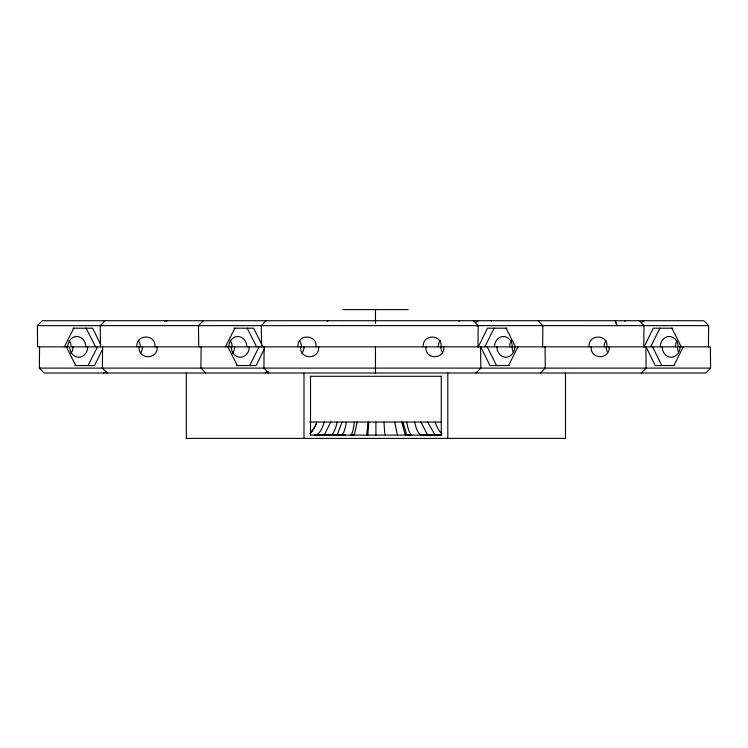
<?xml version="1.0" encoding="UTF-8"?>
<svg xmlns="http://www.w3.org/2000/svg" width="748" height="748" viewBox="0 0 748 748"><rect width="100%" height="100%" fill="white"/><g stroke="black" fill="none" stroke-linecap="round" stroke-linejoin="round"><path stroke-width="1.12" d="M39.569 346.866L39.345 368.1L44.132 373.018L705.794 373.018L710.6 368.1L710.366 346.866L678.146 346.866A10.379 8.948 -90 0 0 669.208 336.488A10.379 8.948 -90 0 0 660.26 346.866M102.579 346.866L102.354 368.1L107.142 373.018M201.128 346.866L200.903 368.1L205.7 373.018M264.137 346.866L263.913 368.1L268.71 373.018M477.972 346.866L478.206 325.642L473.4 320.724M542.637 346.866L542.861 325.642L538.064 320.724M643.766 346.866L644 325.642L639.203 320.724M708.431 346.866L708.665 325.642L703.859 320.724L42.225 320.724L37.4 325.632L37.643 346.866L69.695 346.866A10.379 9.023 -90 0 0 78.718 357.245A10.379 9.023 -90 0 0 87.74 346.866M423.284 346.866C422.087 333.776 442.292 333.814 441.17 346.866M589.078 346.866C587.872 333.926 608.096 333.73 606.974 346.866M157.099 346.866C158.267 359.984 137.959 359.938 139.053 346.866M318.657 346.866C319.807 359.797 299.537 360.059 300.612 346.866M368.82 422.05L367.801 435.13L366.464 435.027A36.895 1.935 -90 0 0 367.801 422.05M443.835 346.866C444.948 359.928 424.724 359.966 425.921 346.866M509.5 346.866L510.052 343.323L511.436 340.508M609.134 346.866C610.256 360.012 590.022 359.816 591.229 346.866M675.294 346.866L675.855 343.323L677.23 340.508M73.089 346.866L72.528 350.419L70.948 353.542M136.893 346.866C135.799 333.795 156.117 333.758 154.958 346.866M234.648 346.866L234.087 350.419L232.506 353.542M297.956 346.866C296.872 333.795 317.189 333.758 316.021 346.866M357.086 422.05L354.356 435.13L350.803 435.027A36.895 5.133 -90 0 0 354.356 422.05M342.051 422.05L337.142 435.13L330.747 435.027A36.895 9.238 -90 0 0 337.142 422.05M478.299 346.866L487.509 328.185L506.892 328.185M644.093 346.866L653.313 328.185L672.686 328.185M102.785 348.942L94.519 365.548L74.856 365.548M264.343 348.942L256.087 365.548L236.415 365.548M484.816 346.866L494.11 328.185M650.61 346.866L659.904 328.185M330.775 422.05L324.221 435.13L315.712 435.027A36.895 12.314 90 0 0 324.221 422.05M88.096 365.548L97.464 346.866M249.654 365.548L259.032 346.866M508.565 365.548L517.953 346.866M673.873 365.548L683.261 346.866M64.337 346.866L73.8 328.185M225.4 346.866L234.872 328.185M310.457 433.26L316.488 423.92M476.018 373.018L480.824 368.1L480.59 346.866M540.486 373.018L545.292 368.1L545.058 346.866M641.317 373.018L646.132 368.1L645.898 346.866M105.038 320.724L100.213 325.632L100.456 346.866M198.706 346.866L198.463 325.632L203.288 320.724M266.11 320.724L261.286 325.632L261.519 346.866M166.093 321.285L166.954 320.724M327.166 321.285L328.017 320.724M103.701 373.018L106.506 371.419M265.26 373.018L268.065 371.419M478.496 320.724L475.691 322.323M644.29 320.724L641.485 322.323M407.389 435.084L405.435 435.13L401.695 422.05M198.51 325.642L261.781 325.623M545.04 368.11L200.903 368.1L201.838 368.1M441.647 435.065L435.14 435.13L427.632 422.05M101.606 325.623L100.213 325.632L101.373 325.642M542.861 325.642L541.898 325.642M38.559 325.642L37.447 325.642L199.258 325.623M342.603 325.623L644 325.642L642.915 325.642M102.7 368.1L201.502 368.119M341.49 435.027L314.412 435.13L345.249 435.074L341.49 435.027A36.895 7.041 -90 0 0 346.361 422.05M199.482 325.642L198.519 325.642M262.305 325.642L261.323 325.642L342.416 325.632M342.79 309.607L408.165 309.607M643.243 325.623L708.665 325.642L707.898 325.642M72.911 328.185L92.574 328.185L100.84 344.791M233.974 328.185L253.637 328.185L262.426 345.828M509.332 365.548L489.959 365.548L480.74 346.866M674.64 365.548L655.267 365.548L646.048 346.866M102.654 368.119L39.345 368.1L40.28 368.1M544.899 368.119L710.273 368.1M310.298 376.291L441.498 376.291M309.775 422.05L441.629 422.05M310.298 435.13L441.498 435.13M476.616 325.632L478.206 325.642L476.738 325.623M541.393 325.623L542.824 325.632M624.608 320.724L625.038 321.285M458.805 320.724L459.244 321.285M491.165 320.724L491.586 321.285M164.308 320.724L164.719 321.285M230.122 340.2L231.702 343.323L232.263 346.866M69.246 340.508L70.639 343.323L71.2 346.866L677.192 346.866L678.408 352.056M227.878 346.866L237.331 365.548M66.31 346.866L75.772 365.548M671.9 328.185L681.278 346.866M506.106 328.185L515.475 346.866M247.233 328.185L256.611 346.866M86.16 328.185L95.548 346.866M421.031 422.05L427.576 435.13M652.537 346.866L661.849 365.548M487.238 346.866L496.541 365.548M513.109 352.056L511.884 346.866M615.211 320.724L616.969 325.623L615.352 320.724M402.854 422.05L406.762 435.13L411.849 435.027A36.895 7.358 90 0 1 406.762 422.05M394.71 422.05L397.44 435.13M565.488 373.018L565.488 438.393L186.308 438.393L186.308 373.018M447.809 373.018L447.809 438.393M441.273 376.291L441.273 435.13L421.049 435.027A36.895 9.238 -90 0 1 414.663 422.05M375.898 422.05L375.898 435.13M375.477 309.607L375.477 323.445M375.477 346.502L375.477 373.018M310.523 376.291L310.523 435.13M303.987 373.018L303.987 438.393M316.656 422.05A36.895 14.119 90 0 1 309.906 433.588M441.89 433.588A36.895 14.119 90 0 1 435.14 422.05M385.332 435.027A36.895 1.935 -90 0 1 384.005 422.05M304.006 346.866A10.379 9.023 90 0 1 302.099 353.243M441.993 351.812A10.379 8.948 -90 0 1 440.918 346.866M680.1 346.866A10.379 8.957 90 0 1 671.152 357.245A10.379 8.957 90 0 1 662.195 346.866M607.301 351.812A10.379 8.957 90 0 1 606.226 346.866M142.447 346.866A10.379 9.023 90 0 1 140.54 353.243M514.792 346.866A10.379 8.957 90 0 1 505.844 357.245A10.379 8.957 90 0 1 496.887 346.866M249.299 346.866A10.379 9.023 -90 0 1 240.276 357.245A10.379 9.023 -90 0 1 231.254 346.866M438.319 346.866A10.379 8.948 90 0 1 440.207 340.499M299.509 340.499A10.379 9.032 -90 0 1 301.416 346.866M494.465 346.866A10.379 8.939 90 0 1 503.404 336.488A10.379 8.939 90 0 1 512.352 346.866M228.813 346.866A10.379 9.032 -90 0 1 237.845 336.488A10.379 9.032 -90 0 1 246.877 346.866M67.75 346.866A10.379 9.032 90 0 1 76.773 336.488A10.379 9.032 90 0 1 85.805 346.866M138.445 340.499A10.379 9.032 90 0 1 140.344 346.866M604.122 346.866A10.379 8.948 90 0 1 606.002 340.499"/></g></svg>
